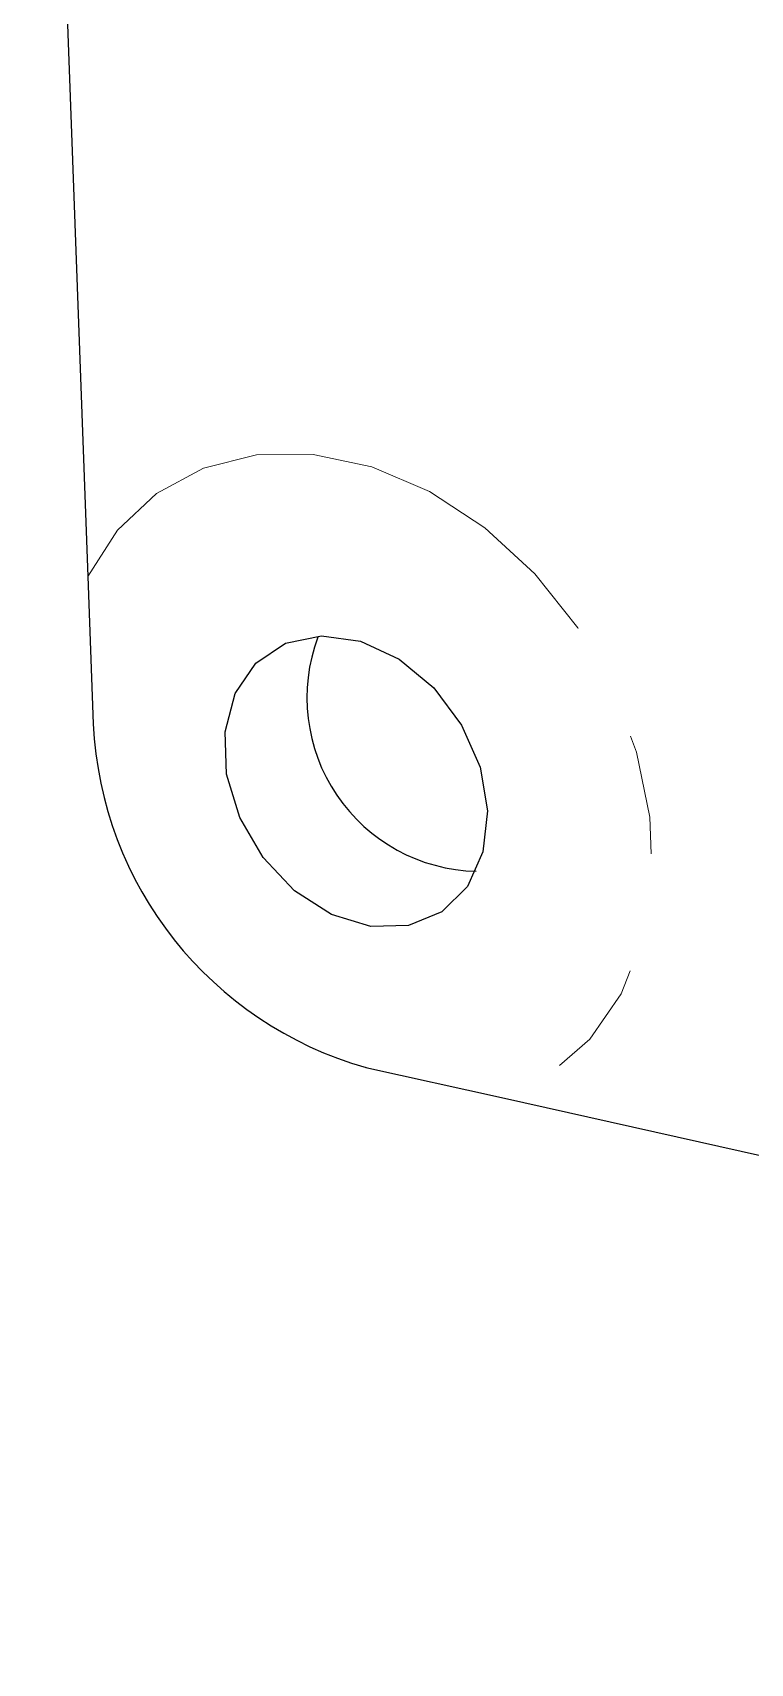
# Model space of a CAD drawing. Header units: millimetres. Extents: x 15 to 415, y 5 to 292.
# Drawn here: x 123.05 to 130.64, y 56.06 to 73.32 of the extents above; entities that cross this region are included whole.
import ezdxf

# ---------------------------------------------------------------- set-up
doc = ezdxf.new("R2010")
doc.units = ezdxf.units.MM
doc.linetypes.add('PHANTOM', pattern=[12.7, 6.35, -1.27, 1.27, -1.27, 1.27, -1.27])

msp = doc.modelspace()

# ---------------------------------------------------------------- linework, layer by layer
at = {"color": 7, "linetype": 'Continuous', "lineweight": 25}
for p, q in [((123.046, 83.447), (123.631, 67.564)), ((123.631, 67.564), (123.688, 66.006)), ((126.575, 62.369), (128.01, 62.049)), ((128.01, 62.049), (154.879, 56.062))]:
    msp.add_line(p, q, dxfattribs=at)
at = {"color": 8, "linetype": 'PHANTOM', "lineweight": 18, "flags": 128}
msp.add_lwpolyline([(123.631, 67.564), (123.946, 68.055), (124.359, 68.443), (124.855, 68.711), (125.415, 68.851), (126.016, 68.855), (126.636, 68.724), (127.249, 68.462), (127.832, 68.08), (128.362, 67.593), (128.818, 67.02), (129.183, 66.382), (129.44, 65.706), (129.582, 65.018), (129.601, 64.345), (129.498, 63.713), (129.276, 63.147), (128.945, 62.669), (128.518, 62.299), (128.01, 62.049)], dxfattribs=at)
at = {"color": 7, "linetype": 'Continuous', "lineweight": 25, "flags": 128}
msp.add_lwpolyline([(127.861, 65.085), (127.814, 64.652), (127.649, 64.285), (127.378, 64.017), (127.026, 63.871), (126.625, 63.861), (126.21, 63.986), (125.819, 64.236), (125.485, 64.589), (125.238, 65.013), (125.1, 65.471), (125.084, 65.921), (125.19, 66.325), (125.41, 66.647), (125.724, 66.857), (126.104, 66.937), (126.517, 66.88), (126.926, 66.69), (127.294, 66.385), (127.588, 65.992), (127.783, 65.545), (127.861, 65.085)], dxfattribs=at)
at = {"color": 7, "linetype": 'Continuous', "lineweight": 25}
for centre, radius, start, end in [((127.787, 66.281), 1.837, 159.5584, 268.5895), ((127.652, 66.188), 3.968, 182.6296, 254.2587)]:
    msp.add_arc(centre, radius, start, end, dxfattribs=at)

doc.saveas('drawing.dxf')
